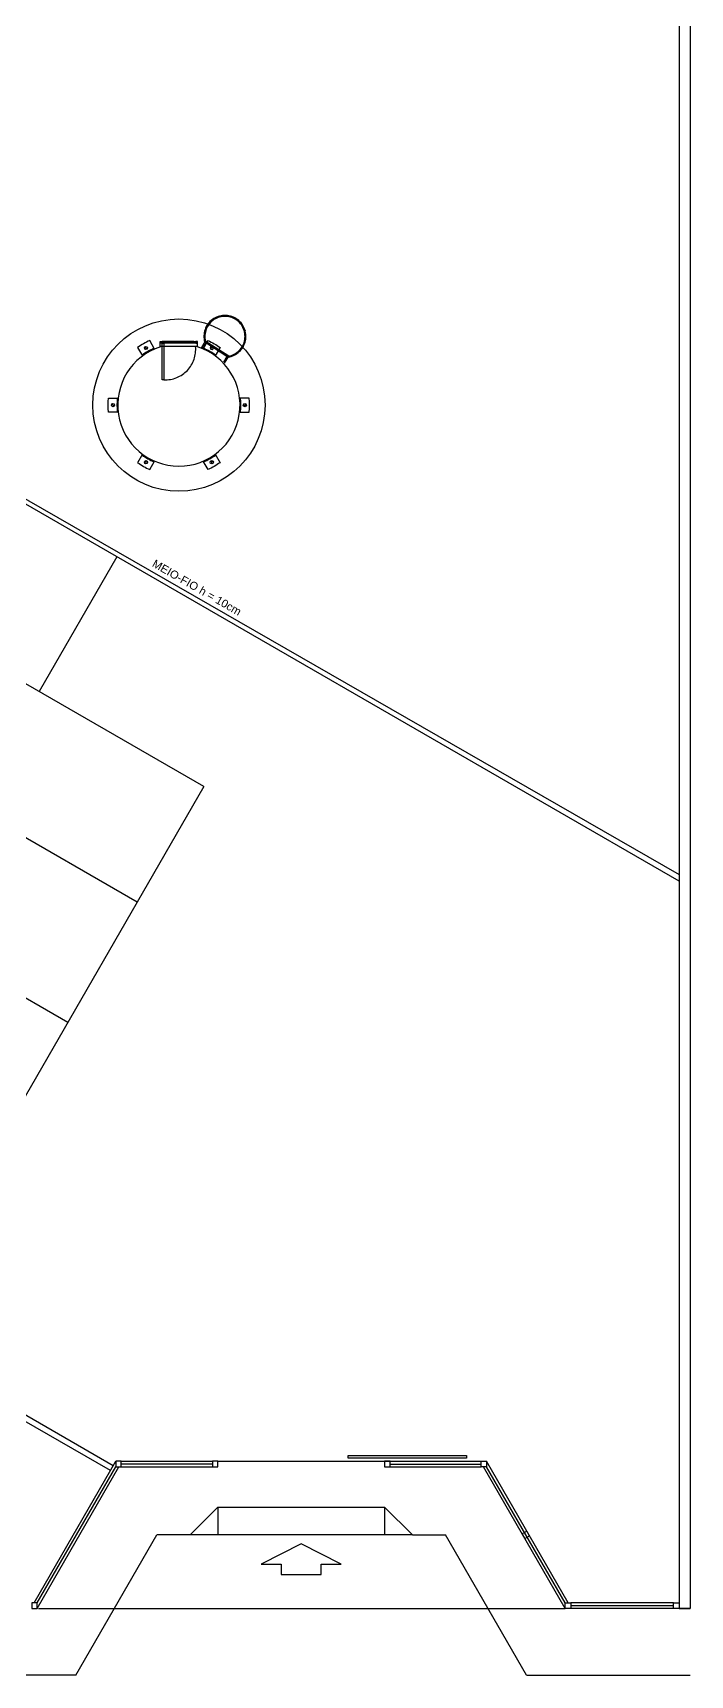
# Model space of a CAD drawing. Extents: x 210 to 779, y 61 to 241.
# Drawn here: x 348.49 to 360.32, y 93.15 to 122.7 of the extents above; entities that cross this region are included whole.
import ezdxf

# ---------------------------------------------------------------- set-up
doc = ezdxf.new("R2010")
doc.units = 0
doc.header["$LTSCALE"] = 2
for name, pattern in [('HIDDEN', [9.525, 6.35, -3.175]), ('TRACEJADO_G', [0.375, 0.25, -0.125]), ('TRAÇO-2PTOS_P', [0.625, 0.25, -0.125, 0, -0.125, 0, -0.125])]:
    doc.linetypes.add(name, pattern=pattern)
doc.layers.get('0').update_dxf_attribs({"linetype": 'CONTINUOUS'})
for name, color, linetype in [('A-MURO', 2, 'CONTINUOUS'), ('A-PISOS-CTEL', 2, 'TRACEJADO_G'), ('A-PISOS-NIVEL', 1, 'CONTINUOUS'), ('AR-PIS', 1, 'CONTINUOUS'), ('ARQ-ALV-VISTA1', 1, 'CONTINUOUS'), ('ARQ-ALV-VISTA2', 2, 'CONTINUOUS'), ('ARQ-COB-PROJ', 8, 'TRAÇO-2PTOS_P'), ('ARQ-PIS-VISTA', 8, 'CONTINUOUS'), ('ARQ-SMB-1_100', 1, 'CONTINUOUS'), ('ARQ-TXT-1_075', 2, 'CONTINUOUS'), ('EST-MET-CORTE', 5, 'CONTINUOUS'), ('PORTAL_VTA_PROX', 1, 'CONTINUOUS'), ('PRES-AZUL', 164, 'CONTINUOUS')]:
    doc.layers.add(name, color=color, linetype=linetype)
doc.styles.add('ESC-50-A20', font='arial.ttf', dxfattribs={"height": 0.1})

msp = doc.modelspace()

# ---------------------------------------------------------------- linework, layer by layer
at = {"color": 251}
for points in [[(349.982, 96.902), (350.082, 96.902), (350.082, 97.002), (349.982, 97.002)], [(351.72, 96.902), (351.82, 96.902), (351.82, 97.002), (351.72, 97.002)], [(354.819, 96.902), (354.919, 96.902), (354.919, 97.002), (354.819, 97.002)], [(356.655, 96.902), (356.555, 96.902), (356.555, 97.002), (356.655, 97.002)], [(357.294, 95.696), (357.344, 95.61), (357.43, 95.66), (357.38, 95.746)], [(348.469, 94.354), (348.569, 94.354), (348.569, 94.454), (348.469, 94.454)], [(358.169, 94.354), (358.069, 94.354), (358.069, 94.454), (358.169, 94.454)], [(360.119, 94.354), (360.019, 94.354), (360.019, 94.454), (360.119, 94.454)]]:
    msp.add_lwpolyline(points, close=True, dxfattribs=at)
at = {"layer": 'A-MURO', "color": 251}
for p, q in [((360.119, 144.354), (360.119, 94.354)), ((360.319, 144.354), (360.319, 94.354)), ((360.119, 94.354), (360.319, 94.354)), ((360.319, 94.354), (360.119, 94.354))]:
    msp.add_line(p, q, dxfattribs=at)
at = {"layer": 'A-PISOS-CTEL', "color": 251, "linetype": 'TRACEJADO_G', "ltscale": 150}
for q in [(358.044, 94.354), (358.044, 94.354), (358.069, 94.354)]:
    msp.add_line((348.594, 94.354), q, dxfattribs=at)
at = {"layer": 'A-PISOS-NIVEL', "color": 251}
for p, q in [((360.119, 107.439), (344.803, 116.273)), ((344.841, 116.338), (360.119, 107.558)), ((350.001, 113.275), (348.602, 110.85)), ((351.566, 109.14), (347.235, 111.638)), ((350.367, 107.061), (346.036, 109.559)), ((351.566, 109.14), (345.87, 99.265)), ((349.118, 104.895), (344.787, 107.393)), ((349.885, 96.833), (341.489, 101.676)), ((349.935, 96.921), (341.539, 101.764)), ((351.819, 97.002), (354.819, 97.002)), ((354.819, 97.002), (356.555, 97.002)), ((354.819, 96.902), (356.555, 96.902)), ((351.319, 95.678), (350.719, 95.678)), ((355.319, 95.678), (355.918, 95.678)), ((349.261, 93.154), (331.776, 93.154)), ((357.376, 93.154), (360.319, 93.154))]:
    msp.add_line(p, q, dxfattribs=at)
msp.add_lwpolyline([(354.165, 97.055), (354.165, 97.105), (356.295, 97.105), (356.295, 97.055), (354.165, 97.055)], dxfattribs=at)
at = {"layer": 'AR-PIS', "color": 251, "ltscale": 10}
for p, q in [((351.72, 96.952), (350.082, 96.952)), ((354.919, 96.952), (356.555, 96.952)), ((348.569, 94.454), (349.982, 96.902)), ((358.069, 94.454), (356.655, 96.902)), ((360.019, 94.404), (358.169, 94.404))]:
    msp.add_line(p, q, dxfattribs=at)
at = {"layer": 'ARQ-ALV-VISTA1', "color": 251, "ltscale": 0.1}
for p, q in [((350.497, 117.039), (350.553, 117.024)), ((351.736, 117.039), (351.683, 117.024)), ((349.911, 116.024), (349.951, 115.984)), ((352.324, 116.024), (352.284, 115.984)), ((350.533, 114.949), (350.518, 115.004)), ((351.703, 114.949), (351.717, 115.004))]:
    msp.add_line(p, q, dxfattribs=at)
for points in [[(350.68, 117.013), (350.593, 117.165, 0.044204), (350.376, 117.04), (350.463, 116.889)], [(351.626, 117.135), (351.642, 117.165, -0.044204), (351.859, 117.04), (351.836, 117)], [(350.024, 115.879), (349.85, 115.879, -0.044204), (349.85, 116.129), (350.024, 116.129)], [(352.211, 115.879), (352.385, 115.879, 0.044204), (352.385, 116.129), (352.211, 116.129)], [(350.463, 115.119), (350.376, 114.968, 0.044204), (350.593, 114.843), (350.68, 114.995)], [(351.772, 115.119), (351.859, 114.968, -0.044204), (351.642, 114.843), (351.555, 114.995)]]:
    msp.add_lwpolyline(points, format="xyb", dxfattribs=at)
for points in [[(351.555, 117.013), (351.615, 117.117)], [(351.825, 116.982), (351.772, 116.889)]]:
    msp.add_lwpolyline(points, dxfattribs=at)
for centre, radius in [((351.119, 116.004), 1.55), ((350.525, 117.032), 0.0285), ((349.931, 116.004), 0.0285), ((352.304, 116.004), 0.0285), ((350.525, 114.976), 0.0285), ((351.71, 114.976), 0.0285)]:
    msp.add_circle(centre, radius, dxfattribs=at)
for centre, radius, start, end in [((351.19, 115.88), 1.258, 114.3366, 125.6634), ((351.045, 115.88), 1.258, 54.3366, 65.6634), ((351.71, 117.032), 0.0285, 102.5365, 11.9947), ((351.261, 116.004), 1.258, 174.3366, 185.6634), ((350.974, 116.004), 1.258, 354.3366, 5.6634), ((351.19, 116.128), 1.258, 234.3366, 245.6634), ((351.045, 116.128), 1.258, 294.3366, 305.6634)]:
    msp.add_arc(centre, radius, start, end, dxfattribs=at)
at = {"layer": 'ARQ-ALV-VISTA2', "color": 251, "ltscale": 0.1}
for p, q in [((351.593, 117.156), (351.519, 117.028)), ((351.603, 117.124), (351.543, 117.02)), ((352.014, 116.886), (351.593, 117.156)), ((351.982, 116.881), (351.603, 117.124)), ((351.982, 116.881), (351.921, 116.774)), ((351.939, 116.756), (352.014, 116.886))]:
    msp.add_line(p, q, dxfattribs=at)
msp.add_arc((351.118, 116.004), 1.1, 107.6647, 72.2178, dxfattribs=at)
at = {"layer": 'ARQ-COB-PROJ', "color": 251, "linetype": 'HIDDEN', "ltscale": 0.04}
for p, q in [((351.847, 117.587), (351.842, 117.604)), ((351.639, 117.43), (351.625, 117.439)), ((352.292, 117.344), (352.308, 117.349)), ((352.26, 117.062), (352.275, 117.054))]:
    msp.add_line(p, q, dxfattribs=at)
msp.add_lwpolyline([(352.115, 117.56), (352.123, 117.575)], dxfattribs=at)
at = {"layer": 'ARQ-COB-PROJ', "color": 251, "linetype": 'HIDDEN', "ltscale": 0.25}
msp.add_lwpolyline([(350.849, 116.458), (350.819, 116.458), (350.819, 117.121), (350.849, 117.121)], close=True, dxfattribs=at)
at = {"layer": 'ARQ-COB-PROJ', "color": 251, "linetype": 'HIDDEN', "ltscale": 0.04}
for centre in [(351.844, 117.595), (351.632, 117.434), (352.119, 117.568), (352.3, 117.347), (352.267, 117.058)]:
    msp.add_circle(centre, 0.00833, dxfattribs=at)
at = {"layer": 'ARQ-COB-PROJ', "color": 251, "linetype": 'HIDDEN', "ltscale": 0.25}
for centre, radius, start, end in [((351.946, 117.241), 0.378, 278.7573, 195.7453), ((351.947, 117.24), 0.361, 275.5395, 198.3534), ((350.873, 117.006), 0.548, 267.5682, 5.4773)]:
    msp.add_arc(centre, radius, start, end, dxfattribs=at)
at = {"layer": 'ARQ-PIS-VISTA', "color": 251}
for p, q in [((351.319, 95.678), (351.819, 96.178)), ((351.819, 96.178), (354.819, 96.178)), ((351.819, 96.178), (351.819, 95.678)), ((354.819, 96.178), (354.819, 95.678)), ((354.819, 96.178), (355.319, 95.678))]:
    msp.add_line(p, q, dxfattribs=at)
msp.add_lwpolyline([(355.319, 95.678), (351.319, 95.678)], dxfattribs=at)
at = {"layer": 'ARQ-SMB-1_100', "color": 251}
msp.add_lwpolyline([(353.678, 95.149), (354.037, 95.149), (353.319, 95.515), (352.6, 95.149), (352.959, 95.149), (352.959, 94.967), (353.678, 94.967), (353.678, 95.149)], dxfattribs=at)
at = {"layer": 'EST-MET-CORTE', "color": 251}
for p, q in [((350.784, 117.052), (350.784, 117.151)), ((351.454, 117.052), (351.454, 117.151))]:
    msp.add_line(p, q, dxfattribs=at)
at = {"layer": 'EST-MET-CORTE', "color": 251, "ltscale": 0.1}
for p, q in [((351.389, 117.151), (350.849, 117.151)), ((351.389, 117.121), (350.849, 117.121))]:
    msp.add_line(p, q, dxfattribs=at)
for points in [[(350.814, 117.151), (350.814, 117.121), (350.784, 117.121), (350.784, 117.151)], [(350.819, 117.151), (350.819, 117.121), (350.849, 117.121), (350.849, 117.151)], [(351.419, 117.151), (351.419, 117.121), (351.389, 117.121), (351.389, 117.151)], [(351.424, 117.151), (351.424, 117.121), (351.454, 117.121), (351.454, 117.151)]]:
    msp.add_lwpolyline(points, close=True, dxfattribs=at)
at = {"layer": 'PORTAL_VTA_PROX', "color": 251}
for p, q in [((348.511, 94.454), (349.982, 97.002)), ((350.082, 97.002), (351.72, 97.002)), ((358.126, 94.454), (356.655, 97.002)), ((348.569, 94.354), (350.04, 96.902)), ((350.082, 96.902), (351.72, 96.902)), ((358.069, 94.354), (356.598, 96.902)), ((349.261, 93.154), (350.719, 95.678)), ((357.376, 93.154), (355.918, 95.678)), ((360.019, 94.454), (358.169, 94.454)), ((360.019, 94.354), (358.169, 94.354))]:
    msp.add_line(p, q, dxfattribs=at)
at = {"layer": 'PRES-AZUL', "color": 251, "ltscale": 0.1}
for p, q in [((351.454, 117.058), (350.784, 117.058)), ((351.389, 117.136), (350.849, 117.136))]:
    msp.add_line(p, q, dxfattribs=at)

# ---------------------------------------------------------------- texts
at = {"layer": 'ARQ-TXT-1_075', "color": 251, "insert": (350.058, 113.6), "char_height": 0.144, "width": 3.24737, "attachment_point": 1, "rotation": 330.114, "style": 'ESC-50-A20'}
msp.add_mtext('\\pi0.73498;MEIO-FIO h = 10cm', dxfattribs=at)

doc.saveas('drawing.dxf')
